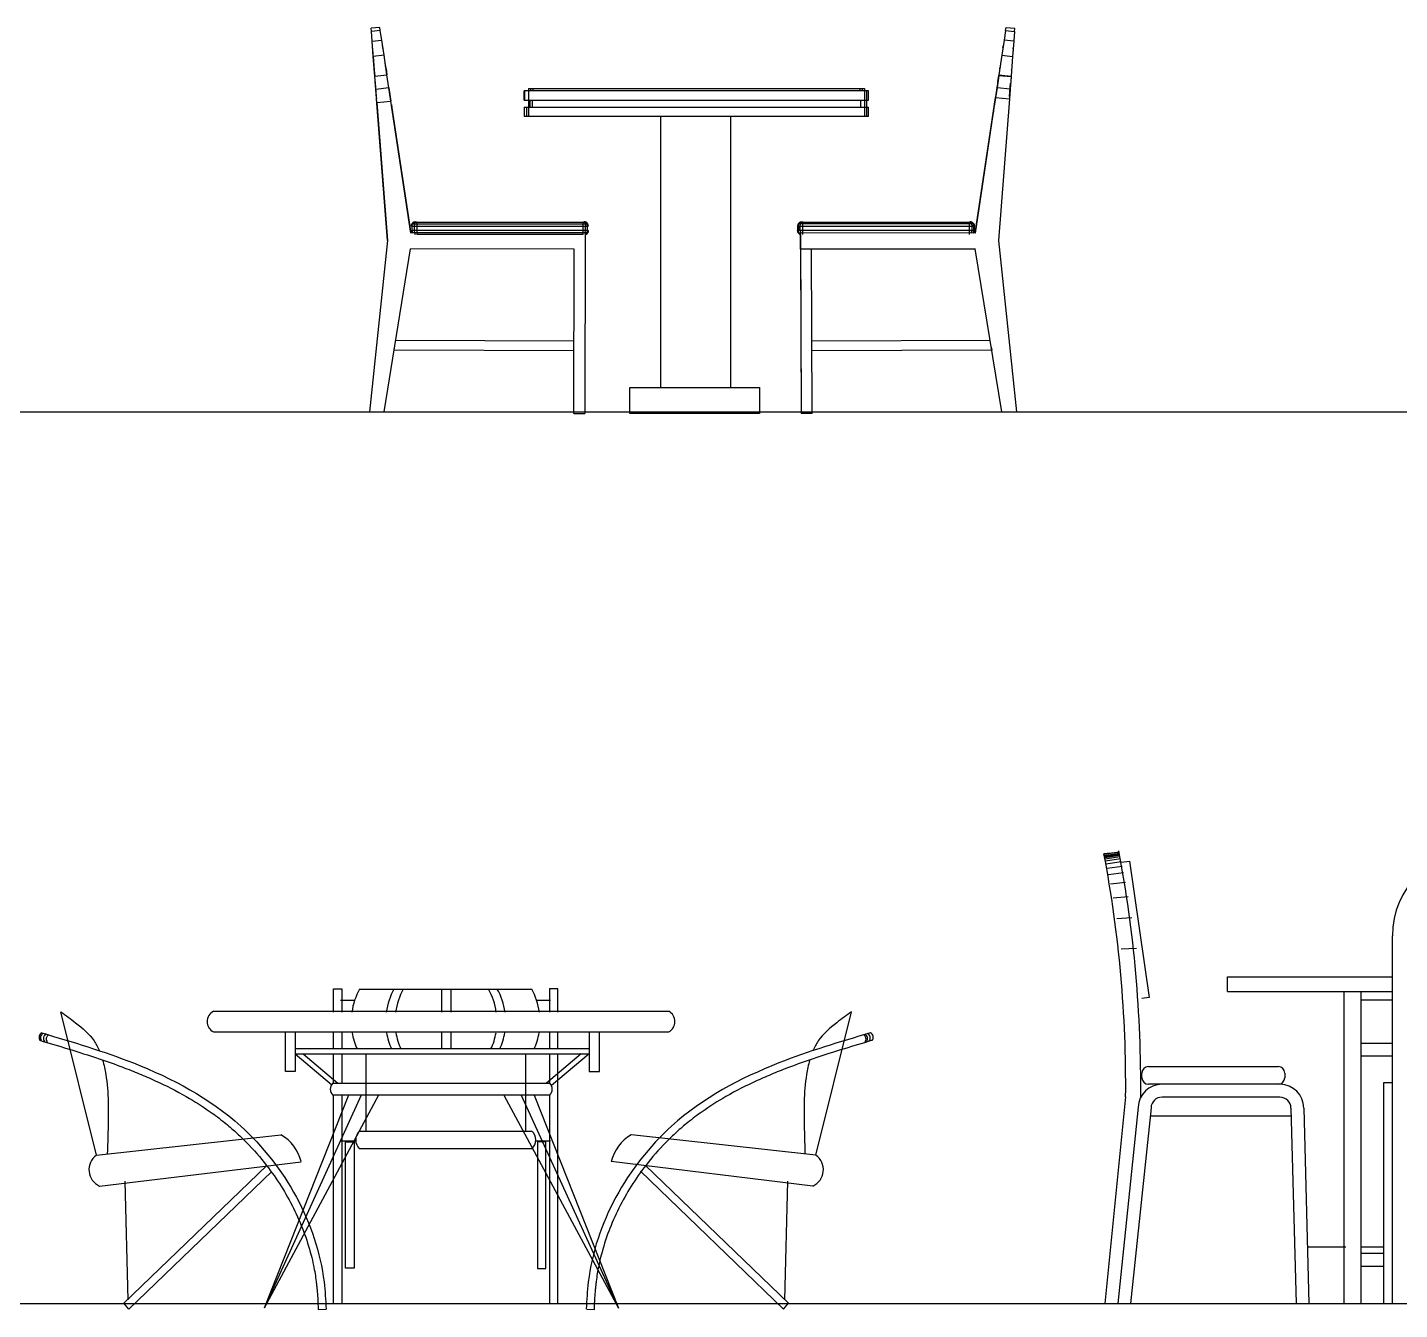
# Model space of a CAD drawing. Header units: millimetres. Extents: x 32599 to 52494, y 61995 to 71568.
# Drawn here: x 46659 to 49849, y 64056 to 67036 of the extents above; entities that cross this region are included whole.
import ezdxf

# ---------------------------------------------------------------- set-up
doc = ezdxf.new("R2010")
doc.units = ezdxf.units.MM
doc.layers.add('dwgmodels.com', color=4, linetype='Continuous')

msp = doc.modelspace()

# ---------------------------------------------------------------- linework, layer by layer
at = {"color": 18, "true_color": 0x000000}
for p, q in [((47478.5, 67036.4), (47458.3, 67034.3)), ((47458.9, 67026.7), (47458.3, 67034.3)), ((47479.6, 67028.9), (47458.9, 67026.7)), ((47460.5, 67004.5), (47458.9, 67026.7)), ((47479.6, 67028.9), (47478.5, 67036.4)), ((47482.9, 67006.8), (47479.6, 67028.9)), ((48933.4, 67028.9), (48930, 67006.8)), ((48933.4, 67028.9), (48934.5, 67036.4)), ((48933.4, 67028.9), (48954.1, 67026.7)), ((48934.5, 67036.4), (48954.6, 67034.3)), ((48954.1, 67026.7), (48952.4, 67004.5)), ((48954.1, 67026.7), (48954.6, 67034.3)), ((47460.5, 67004.5), (47482.9, 67006.8)), ((47463.3, 66969), (47460.5, 67004.5)), ((47488.3, 66971.7), (47482.9, 67006.8)), ((47484.5, 66995.1), (47484.7, 66995.1)), ((47485.7, 66988.8), (47484.7, 66995.1)), ((48930, 67006.8), (48924.7, 66971.7)), ((48927.3, 66988.8), (48928.3, 66995.1)), ((48952.4, 67004.5), (48930, 67006.8)), ((48952.4, 67004.5), (48949.6, 66969)), ((47461.9, 66986.3), (47461.6, 66989)), ((47462.9, 66974), (47461.9, 66986.3)), ((47488.3, 66971.7), (47463.3, 66969)), ((47463.3, 66969), (47465.5, 66938.1)), ((47466.8, 66923), (47463.3, 66969)), ((47485.7, 66988.8), (47485.5, 66988.8)), ((47485.8, 66987.7), (47485.7, 66988.8)), ((47492.7, 66942.1), (47488.3, 66971.7)), ((47495, 66926), (47488.3, 66971.7)), ((48924.7, 66971.7), (48917.8, 66925.8)), ((48924.7, 66971.7), (48949.6, 66969)), ((48927.3, 66988.8), (48927, 66987.7)), ((48949.6, 66969), (48946.2, 66922.8)), ((48951, 66986.3), (48949.9, 66974)), ((48950.9, 66986.3), (48951, 66986.3)), ((48951, 66986.3), (48951.2, 66989)), ((47465.6, 66937.6), (47465.1, 66944.6)), ((47465.5, 66938.1), (47465.6, 66937.4)), ((47465.6, 66936.2), (47465.6, 66937.6)), ((47465.6, 66937.4), (47466.8, 66922.8)), ((47493, 66940.5), (47490.6, 66955.1)), ((47492.8, 66940.5), (47493, 66940.5)), ((47494.9, 66927), (47493, 66940.5)), ((47493, 66939.8), (47495, 66925.8)), ((47494.8, 66926.8), (47494.9, 66927)), ((47495, 66925.8), (47494.9, 66927)), ((48919.8, 66939.8), (48920, 66940.5)), ((48920, 66940.5), (48920.1, 66942.1)), ((48947.2, 66937.4), (48947.3, 66937.6)), ((48947.3, 66937.6), (48947.3, 66938.1)), ((47466.8, 66923), (47495, 66926)), ((47466.8, 66923), (47495.2, 66925.8)), ((47469.1, 66892.3), (47466.8, 66923)), ((47467.7, 66910.1), (47467.4, 66912.3)), ((47467.7, 66910.1), (47468, 66906.7)), ((47468, 66906.7), (47467.9, 66907.2)), ((47468, 66906.7), (47470.3, 66875.9)), ((47499.7, 66895.6), (47469.1, 66892.3)), ((47495.2, 66925.8), (47495, 66926)), ((47499.7, 66895.6), (47495.2, 66925.8)), ((47499.7, 66895.6), (47504.3, 66865)), ((47504.3, 66865.1), (47499.7, 66895.6)), ((48913.2, 66895.6), (48908.7, 66865)), ((48913.2, 66895.6), (48908.7, 66865.1)), ((48913.4, 66896.3), (48910, 66873.8)), ((48917.8, 66925.8), (48913.2, 66895.6)), ((48913.2, 66895.5), (48913.2, 66895.6)), ((48917.8, 66925), (48913.4, 66896.3)), ((48943.8, 66893.2), (48913.4, 66896.3)), ((48915.4, 66909.8), (48917.8, 66925)), ((48917.8, 66925), (48917.5, 66923.5)), ((48917.8, 66925.8), (48917.8, 66925)), ((48917.8, 66925.8), (48946.2, 66922.8)), ((48917.8, 66925), (48946.1, 66922.1)), ((48942.6, 66875.9), (48944.9, 66906.7)), ((48945.2, 66910.1), (48943.6, 66890.7)), ((48946.1, 66922.1), (48943.8, 66893.2)), ((48945.1, 66910.1), (48945.2, 66910.1)), ((48946.1, 66922.1), (48945.2, 66910.1)), ((48946.1, 66922.8), (48945.4, 66912.3)), ((48946.2, 66922.8), (48946.1, 66922.1)), ((47471.4, 66861.6), (47469.1, 66892.3)), ((47471.4, 66861.7), (47469.1, 66892.3)), ((47470.3, 66875.9), (47470.8, 66870.1)), ((47470.6, 66872.3), (47470.8, 66870.5)), ((47496, 66541.2), (47470.8, 66870.5)), ((47471.4, 66861.6), (47504.3, 66865)), ((47550.5, 66557.9), (47504.3, 66865.1)), ((47814.4, 66867.2), (47814.4, 66889.3)), ((48614.9, 66889.3), (47814.4, 66889.3)), ((47814.4, 66867.2), (48614.9, 66867.2)), ((47815.8, 66867.2), (47815.8, 66889.3)), ((47824.5, 66894.3), (48605, 66894.3)), ((47824.5, 66894.3), (47824.5, 66829.3)), ((47827.8, 66851.2), (47827.8, 66867.2)), ((47829.5, 66889.3), (47829.5, 66894.3)), ((47832.8, 66867.2), (47832.8, 66851.2)), ((47834.4, 66894.3), (47834.4, 66889.3)), ((48594.9, 66889.3), (48594.9, 66894.3)), ((48595.7, 66867.2), (48595.7, 66851.2)), ((48599.9, 66894.3), (48599.9, 66889.3)), ((48605, 66894.3), (48605, 66829.3)), ((48610, 66889.3), (48610, 66829.3)), ((48613.7, 66889.3), (48613.7, 66867.2)), ((48862.4, 66557.9), (48910, 66873.8)), ((48908.7, 66865.3), (48906.3, 66849.7)), ((48911.3, 66882.8), (48906.9, 66853)), ((48907.4, 66857.1), (48908.7, 66865.1)), ((48908.7, 66865.1), (48908.7, 66865)), ((48910, 66873.8), (48942.2, 66870.5)), ((48942.2, 66870.5), (48916.9, 66541.2)), ((48943.8, 66893.2), (48942.2, 66870.5)), ((48942.6, 66875.9), (48942.2, 66872.3)), ((48942.5, 66875.9), (48942.6, 66875.9)), ((47471.4, 66861.7), (47496, 66541.2)), ((47505.4, 66857.1), (47506.6, 66849.7)), ((47506.5, 66849.7), (47506.6, 66849.7)), ((47506.6, 66849.7), (47550.5, 66557.9)), ((47814.4, 66851.2), (48614.9, 66851.2)), ((47814.4, 66851.2), (47814.4, 66829.3)), ((47819.4, 66851.2), (47819.4, 66829.3)), ((48613.7, 66851.2), (48613.7, 66829.3)), ((48906.3, 66849.7), (48862.4, 66557.9)), ((48862.4, 66557.9), (48904.4, 66836.6)), ((48905.3, 66843.5), (48904.4, 66836.6)), ((48906.6, 66851.8), (48906.9, 66853)), ((48906.9, 66853), (48906.9, 66852.9)), ((48614.9, 66829.3), (47814.4, 66829.3)), ((48131.8, 66198.9), (48131.8, 66829.3)), ((48293.7, 66829.3), (48293.7, 66198.9)), ((47553.4, 66579.5), (47552.2, 66574.6)), ((47552.2, 66574.6), (47552.4, 66577.2)), ((47552.4, 66577.2), (47553.4, 66579.5)), ((47557.1, 66583.3), (47553.4, 66579.5)), ((47553.4, 66579.5), (47555.1, 66581.6)), ((47553.4, 66579.5), (47961.6, 66579.5)), ((47558.1, 66583.3), (47554.9, 66579.5)), ((47555.1, 66581.6), (47557.1, 66583.3)), ((47562.1, 66584.5), (47557.1, 66583.3)), ((47557.1, 66583.3), (47559.5, 66584.2)), ((47557.1, 66583.3), (47957.9, 66583.3)), ((47562.4, 66584.5), (47558.1, 66583.3)), ((47558.8, 66579.5), (47558.1, 66574.6)), ((47558.8, 66579.5), (47560.6, 66583.3)), ((47559.5, 66584.2), (47562.1, 66584.5)), ((47563.1, 66584.5), (47560.6, 66583.3)), ((47564.2, 66584.5), (47564.2, 66555.3)), ((47951, 66555.3), (47951, 66584.5)), ((47952, 66584.5), (47954.5, 66583.3)), ((47953, 66584.7), (47952.7, 66584.5)), ((47957.1, 66583.3), (47952.7, 66584.5)), ((47955.6, 66584.2), (47953, 66584.5)), ((47957.9, 66583.3), (47953, 66584.5)), ((47954.5, 66583.3), (47956.3, 66579.5)), ((47957.9, 66583.3), (47955.6, 66584.2)), ((47956.3, 66579.5), (47957, 66574.6)), ((47960.3, 66579.5), (47957.1, 66583.3)), ((47960, 66581.6), (47957.9, 66583.3)), ((47957.9, 66583.3), (47961.6, 66579.5)), ((47961.6, 66579.5), (47960, 66581.6)), ((47961.4, 66574.6), (47960.3, 66579.5)), ((47961.6, 66579.5), (47963, 66574.6)), ((48451.3, 66579.5), (48449.9, 66574.6)), ((48455, 66583.3), (48451.3, 66579.5)), ((48453, 66581.6), (48451.3, 66579.5)), ((48859.5, 66579.5), (48451.3, 66579.5)), ((48451.6, 66574.6), (48452.7, 66579.5)), ((48455.8, 66583.3), (48452.7, 66579.5)), ((48455, 66583.3), (48453, 66581.6)), ((48455, 66583.3), (48460, 66584.5)), ((48455, 66583.3), (48457.4, 66584.2)), ((48455, 66583.3), (48855.8, 66583.3)), ((48460.3, 66584.5), (48455.8, 66583.3)), ((48456, 66574.6), (48456.7, 66579.5)), ((48456.7, 66579.5), (48458.5, 66583.3)), ((48457.4, 66584.2), (48460, 66584.5)), ((48461, 66584.5), (48458.5, 66583.3)), ((48460, 66584.5), (48460, 66584.7)), ((48461.9, 66555.3), (48461.9, 66584.5)), ((48848.8, 66584.5), (48848.8, 66555.3)), ((48849.9, 66584.5), (48852.4, 66583.3)), ((48854.9, 66583.3), (48850.6, 66584.5)), ((48853.5, 66584.2), (48850.9, 66584.5)), ((48850.9, 66584.5), (48855.8, 66583.3)), ((48852.4, 66583.3), (48854.2, 66579.5)), ((48853.5, 66584.2), (48855.8, 66583.3)), ((48854.2, 66579.5), (48854.9, 66574.6)), ((48858, 66579.5), (48854.9, 66583.3)), ((48855.8, 66583.3), (48857.9, 66581.6)), ((48855.8, 66583.3), (48859.5, 66579.5)), ((48857.9, 66581.6), (48859.5, 66579.5)), ((48859.3, 66574.6), (48858, 66579.5)), ((48860.5, 66577.2), (48859.5, 66579.5)), ((48859.5, 66579.5), (48860.8, 66574.6)), ((48860.8, 66574.6), (48860.5, 66577.2)), ((47552.2, 66574.6), (47963, 66574.6)), ((47552.4, 66561.3), (47552.2, 66564)), ((47963, 66564), (47552.2, 66564)), ((47553.4, 66559), (47552.4, 66561.3)), ((47961.6, 66559), (47553.4, 66559)), ((47554.2, 66557.9), (47553.4, 66559)), ((47553.4, 66559), (47554.4, 66557.9)), ((47553.7, 66564), (47553.7, 66574.6)), ((47554.9, 66559), (47553.7, 66564)), ((47558.1, 66574.6), (47558.1, 66564)), ((47558.1, 66564), (47558.8, 66559)), ((47558.8, 66559), (47560.6, 66555.3)), ((47951, 66555.3), (47564.2, 66555.3)), ((47956.3, 66556.5), (47954.9, 66138.9)), ((47956.3, 66559), (47955, 66556.4)), ((47957.9, 66555.3), (47956.1, 66555.3)), ((47957.9, 66555.3), (47956.1, 66554.6)), ((47957.1, 66555.3), (47956.1, 66555)), ((47957.9, 66555.3), (47956.1, 66554.9)), ((47956.1, 66555), (47956.1, 66554.9)), ((47956.3, 66559), (47957, 66564)), ((47957, 66564), (47957, 66574.6)), ((47957.1, 66555.3), (47960.3, 66559)), ((47961.6, 66559), (47957.9, 66555.3)), ((47960, 66556.9), (47957.9, 66555.3)), ((47961.6, 66559), (47960, 66556.9)), ((47960.3, 66559), (47961.4, 66564)), ((47961.4, 66564), (47961.4, 66574.6)), ((47963, 66564), (47961.6, 66559)), ((47962.6, 66561.3), (47961.6, 66559)), ((47963, 66564), (47962.6, 66561.3)), ((48449.9, 66574.6), (48860.8, 66574.6)), ((48449.9, 66574.6), (48449.9, 66564)), ((48450.3, 66561.3), (48449.9, 66564)), ((48449.9, 66564), (48451.3, 66559)), ((48860.8, 66564), (48449.9, 66564)), ((48451.3, 66559), (48450.3, 66561.3)), ((48862.4, 66557.9), (48451.3, 66559)), ((48451.3, 66559), (48453, 66556.9)), ((48451.3, 66559), (48455, 66555.3)), ((48451.6, 66574.6), (48451.6, 66564)), ((48452.7, 66559), (48451.6, 66564)), ((48455.8, 66555.3), (48452.7, 66559)), ((48453, 66556.9), (48455, 66555.3)), ((48456.7, 66555.3), (48455, 66555.3)), ((48456.7, 66554.6), (48455, 66555.3)), ((48455, 66555.3), (48456.7, 66554.9)), ((48456.7, 66555), (48455.8, 66555.3)), ((48456, 66564), (48456, 66574.6)), ((48456, 66564), (48456.7, 66559)), ((48457.8, 66556.5), (48456.7, 66559)), ((48456.8, 66520.8), (48456.7, 66556.5)), ((48456.7, 66554.9), (48456.7, 66555)), ((48456.7, 66554.6), (48458.1, 66138.9)), ((48854.2, 66559), (48853.2, 66557.1)), ((48854.2, 66559), (48854.9, 66564)), ((48854.9, 66574.6), (48854.9, 66564)), ((48857.1, 66557.9), (48858, 66559)), ((48858, 66559), (48859.3, 66564)), ((48859.5, 66559), (48858.4, 66557.9)), ((48859.5, 66559), (48858.6, 66557.9)), ((48859.3, 66564), (48859.3, 66574.6)), ((48860.8, 66564), (48859.5, 66559)), ((48859.5, 66559), (48860.5, 66561.3)), ((48860.5, 66561.3), (48860.8, 66564)), ((48860.8, 66564), (48860.8, 66574.6)), ((47496, 66541.2), (47454.5, 66142.6)), ((47488.3, 66142.5), (47549.9, 66522)), ((47930.7, 66520.8), (47549.9, 66522)), ((47929.5, 66138.9), (47930.7, 66520.8)), ((48863, 66522), (48456.8, 66520.8)), ((48482.2, 66520.8), (48456.8, 66520.8)), ((48456.8, 66520.8), (48458.1, 66138.9)), ((48482.2, 66520.8), (48863, 66522)), ((48483.4, 66138.9), (48482.2, 66520.8)), ((48924.7, 66142.5), (48863, 66522)), ((48916.9, 66541.2), (48958.5, 66142.6)), ((47511.6, 66285.9), (47512.7, 66293.3)), ((47515.3, 66309), (47930, 66307.7)), ((48482.9, 66307.7), (48897.5, 66309)), ((48900.1, 66293.3), (48901.3, 66285.9)), ((47929.9, 66284.4), (47511.6, 66285.9)), ((48901.3, 66285.9), (48482.9, 66284.4)), ((48059.7, 66138.9), (48059.7, 66198.9)), ((48059.7, 66198.9), (48361.6, 66198.9)), ((48361.6, 66198.9), (48361.6, 66138.9)), ((47454.5, 66142.6), (47488.3, 66142.5)), ((47929.5, 66138.9), (47954.9, 66138.9)), ((48361.6, 66138.9), (48059.7, 66138.9)), ((48483.4, 66138.9), (48458.1, 66138.9)), ((48924.7, 66142.5), (48958.5, 66142.6)), ((49196.8, 65118.3), (49162, 65114.8)), ((49197, 65118.8), (49162.3, 65113.4)), ((49162.8, 65111.3), (49197.5, 65116.7)), ((49163, 65110.3), (49197.7, 65115.7)), ((49163.4, 65108.9), (49198, 65114.2)), ((49163.8, 65106.7), (49198.5, 65112)), ((49164.6, 65103.5), (49199.3, 65108.7)), ((49165.6, 65098.9), (49200.3, 65104)), ((49167.2, 65092), (49201.9, 65096.9)), ((49169.4, 65081.9), (49204.1, 65086.6)), ((49202.3, 65095.3), (49221.4, 65098.1)), ((49221.4, 65098.1), (49267.3, 64781.4)), ((49172.6, 65067), (49207.4, 65071.4)), ((49177.1, 65045), (49212, 65049)), ((49183.3, 65012.6), (49218.3, 65016)), ((49191.8, 64964.8), (49226.8, 64967.2)), ((49832.6, 64069.3), (49832.6, 64924.3)), ((49202.4, 64894.4), (49237.6, 64895.5)), ((49448.9, 64829.3), (49832.6, 64829.3)), ((49448.9, 64795.3), (49448.9, 64829.3)), ((47370.6, 64801.4), (47390.1, 64801.4)), ((47370.6, 64747.1), (47370.6, 64801.4)), ((47390.1, 64801.4), (47390.1, 64747.1)), ((47431.6, 64800.3), (47831.6, 64800.3)), ((47622.1, 64800.3), (47622.1, 64747.1)), ((47643.8, 64800.3), (47643.8, 64747.1)), ((47892.5, 64801.4), (47873, 64801.4)), ((47873, 64801.4), (47873, 64747.1)), ((47892.5, 64747.1), (47892.5, 64801.4)), ((49448.9, 64795.3), (49832.6, 64795.3)), ((49720.2, 64069.3), (49720.2, 64795.3)), ((49758.9, 64795.3), (49758.9, 64069.3)), ((47386.8, 64774.5), (47420.1, 64774.5)), ((47843, 64774.5), (47875.6, 64774.5)), ((49267.3, 64781.4), (49250.4, 64779)), ((49758.9, 64775.3), (49832.6, 64775.3)), ((46819.6, 64414.2), (46737.1, 64747.7)), ((47091.8, 64748.9), (48150, 64748.9)), ((48492.4, 64414.3), (48574.8, 64747.8)), ((47091.8, 64700.9), (48150, 64700.9)), ((47259.4, 64608.7), (47259.4, 64699.1)), ((47282, 64699.1), (47282, 64608.7)), ((47370.6, 64661.4), (47370.6, 64699.1)), ((47390.1, 64699.1), (47390.1, 64661.4)), ((47622.1, 64699.1), (47622.1, 64661.4)), ((47643.8, 64699.1), (47643.8, 64661.4)), ((47873, 64699.1), (47873, 64661.4)), ((47892.5, 64661.4), (47892.5, 64699.1)), ((47965.3, 64699.1), (47965.3, 64608.7)), ((47989.6, 64608.7), (47989.6, 64699.1)), ((49832.6, 64674.3), (49758.9, 64674.3)), ((47965.3, 64661.4), (47282, 64661.4)), ((47282, 64650), (47965.3, 64650)), ((47282, 64650), (47366.5, 64578.8)), ((47300.6, 64650), (47381.1, 64582.2)), ((47370.6, 64582.2), (47370.6, 64650)), ((47390.1, 64650), (47390.1, 64582.2)), ((47446.2, 64650.3), (47446.2, 64470.5)), ((47816.9, 64650.3), (47816.9, 64470.5)), ((47946.6, 64650), (47866.1, 64582.2)), ((47873, 64650), (47873, 64582.2)), ((47965.3, 64650), (47877.7, 64576.2)), ((47892.5, 64069.3), (47892.5, 64650)), ((49832.6, 64644.3), (49758.9, 64644.3)), ((47282, 64608.7), (47259.4, 64608.7)), ((47965.3, 64608.7), (47989.6, 64608.7)), ((49250.2, 64594.5), (49250.2, 64605.2)), ((49265.4, 64620.3), (49567.1, 64620.3)), ((49582.2, 64605.2), (49582.2, 64594.5)), ((47369.3, 64582.2), (47873.5, 64582.2)), ((49571.2, 64579.3), (49265.4, 64579.3)), ((49812.6, 64069.3), (49812.6, 64583.3)), ((49812.6, 64583.3), (49832.6, 64583.3)), ((47475.7, 64553.9), (47209.5, 64059.1)), ((47435.4, 64553.9), (47209.5, 64059.1)), ((47405.6, 64553.9), (47209.5, 64059.1)), ((47873.5, 64553.9), (47369.3, 64553.9)), ((47370.6, 64069.3), (47370.6, 64553.9)), ((47390.1, 64553.9), (47390.1, 64069.3)), ((47767.1, 64553.9), (48033.3, 64059.1)), ((47807.4, 64553.9), (48033.3, 64059.1)), ((47837.2, 64553.9), (48033.3, 64059.1)), ((47873, 64553.9), (47873, 64069.3)), ((49212.4, 64549.8), (49164, 64069.3)), ((49571.2, 64549.3), (49297, 64549.3)), ((49241.6, 64525.8), (49194, 64069.3)), ((49271.6, 64524.7), (49224, 64069.3)), ((49596.3, 64505.3), (49271.9, 64505.3)), ((49596.7, 64523.8), (49608.7, 64069.3)), ((49626.7, 64523.8), (49638.7, 64069.3)), ((47431.3, 64470.5), (47832.2, 64470.5)), ((46819.6, 64414.2), (47248.7, 64461.7)), ((47386.8, 64447.6), (47422.6, 64447.6)), ((47399.1, 64151.9), (47399.1, 64445.1)), ((47399.1, 64445.1), (47418.6, 64445.1)), ((47418.6, 64445.1), (47418.6, 64151.9)), ((47840.9, 64447.6), (47875.6, 64447.6)), ((47844.9, 64445.1), (47844.9, 64150.6)), ((47864.4, 64445.1), (47844.9, 64445.1)), ((47864.4, 64150.6), (47864.4, 64445.1)), ((48492.4, 64414.3), (48063.3, 64461.7)), ((47832.2, 64429.3), (47431.3, 64429.3)), ((46826.7, 64342.6), (47295.5, 64399.3)), ((47215.5, 64390.6), (46883.4, 64070.4)), ((47227.1, 64376.8), (46895, 64056.6)), ((48485.2, 64342.6), (48016.5, 64399.4)), ((48084.9, 64376.9), (48417, 64056.7)), ((48096.5, 64390.6), (48428.6, 64070.5)), ((46885.5, 64354.2), (46892.6, 64078.1)), ((48426.5, 64354.3), (48419.4, 64078.2)), ((49635, 64201.1), (49724.1, 64201.1)), ((49758.9, 64186.3), (49812.6, 64186.3)), ((49760.6, 64201.1), (49813.3, 64201.1)), ((47418.6, 64151.9), (47399.1, 64151.9)), ((49758.9, 64156.3), (49812.6, 64156.3)), ((47844.9, 64150.6), (47864.4, 64150.6)), ((46895, 64056.6), (46883.4, 64070.4)), ((47335.5, 64055.7), (47353.5, 64056.6)), ((47959.5, 64056.4), (47977.4, 64055.5)), ((48417, 64056.7), (48428.6, 64070.5))]:
    msp.add_line(p, q, dxfattribs=at)
for centre, radius, start, end in [((46353.6, 64579.5), 2859, 359.4048, 10.7921), ((46353.8, 64579.5), 2893.8, 359.4071, 10.8061), ((50032.6, 64924.3), 200, 90, 180), ((47565.5, 64725.3), 153.6, 150.7623, 171.8154), ((47645.5, 64725.3), 153.6, 150.7623, 171.8154), ((47667.2, 64725.3), 153.6, 150.7623, 171.8154), ((47597.3, 64725.3), 153.6, 8.1846, 29.2377), ((47617.6, 64725.3), 153.6, 8.1846, 29.2377), ((47697.6, 64725.3), 153.6, 8.1846, 29.2377), ((47104.3, 64724.9), 27.1, 117.4724, 242.5276), ((48137.6, 64724.9), 27.1, 297.4724, 62.5276), ((46698.2, 64688.4), 11.7, 117.2719, 218.0482), ((46701.4, 64687.1), 11.7, 117.2719, 218.0482), ((46708, 64685.9), 11.7, 117.2719, 218.0482), ((46714.6, 64684.3), 11.7, 117.2719, 218.0482), ((47565.5, 64725.3), 153.6, 189.8014, 204.6043), ((47645.5, 64725.3), 153.6, 189.8014, 204.6043), ((47667.2, 64725.3), 153.6, 189.8014, 204.6043), ((47597.3, 64725.3), 153.6, 335.3957, 350.1986), ((47617.6, 64725.3), 153.6, 335.3957, 350.1986), ((47697.6, 64725.3), 153.6, 335.3957, 350.1986), ((48597.4, 64684.3), 11.7, 321.9518, 62.7281), ((48600.7, 64685.6), 11.7, 321.9518, 62.7281), ((48607.2, 64686.8), 11.7, 321.9518, 62.7281), ((48613.8, 64688.4), 11.7, 321.9518, 62.7281), ((49265.4, 64605.2), 15.1, 90, 180), ((49567.1, 64605.2), 15.1, 0, 90), ((47383.1, 64568), 19.7, 134.0901, 225.9099), ((47859.7, 64568), 19.7, 314.0901, 45.9099), ((49297, 64523.8), 55.5, 90, 177.994), ((49265.4, 64594.5), 15.1, 180, 270), ((49567.1, 64594.5), 15.1, 270, 0), ((49571.2, 64523.8), 55.5, 0, 90), ((49297, 64523.8), 25.5, 90, 177.994), ((49571.2, 64523.8), 25.5, 0, 90), ((47451, 64449.9), 28.5, 133.7757, 226.2243), ((47812.5, 64449.9), 28.5, 313.7757, 46.2243), ((47201.8, 64377.8), 96.1, 12.9735, 60.8036), ((48110.1, 64377.8), 96.1, 119.1964, 167.0265), ((46843.8, 64380.5), 41.5, 125.6084, 245.7355), ((48468.2, 64380.5), 41.5, 294.2645, 54.3916)]:
    msp.add_arc(centre, radius, start, end, dxfattribs=at)
for points, knots in [([(46737.1, 64747.7), (46748.6, 64739.4), (46776.1, 64719.3), (46809.8, 64690.8), (46823.1, 64665.4), (46826.5, 64657.4)], [0, 0, 0, 0, 35.479633, 85.702859, 107.245236, 107.245236, 107.245236, 107.245236]), ([(48574.8, 64747.8), (48563.4, 64739.5), (48535.8, 64719.3), (48502.2, 64690.8), (48488.9, 64665.4), (48485.5, 64657.5)], [0, 0, 0, 0, 35.479633, 85.702859, 107.245236, 107.245236, 107.245236, 107.245236]), ([(46687.7, 64681.5), (46709.6, 64675), (46731.5, 64668.5), (46777.8, 64654.3), (46802.1, 64646.6), (46844.7, 64632.2), (46863, 64625.8), (46893.9, 64614.1), (46906.6, 64609.1), (46931.7, 64598.7), (46944.1, 64593.3), (46981.1, 64576.3), (47005.2, 64564.1), (47047.7, 64539.7), (47066.2, 64528), (47095.5, 64507.5), (47106.5, 64499.2), (47126.3, 64483.3), (47135.1, 64475.7), (47152.3, 64460.2), (47160.7, 64452.1), (47185.2, 64427.1), (47200.7, 64409.3), (47239.1, 64359.6), (47260.3, 64326.1), (47295.3, 64256), (47309.1, 64219.4), (47320.8, 64174.2), (47322.7, 64166.2), (47325.6, 64151.8), (47326.8, 64145.3), (47328.9, 64132.9), (47329.7, 64126.9), (47330.9, 64117.8), (47331.3, 64114.6), (47331.9, 64108.2), (47332.2, 64105), (47333.1, 64095.3), (47333.6, 64088.8), (47334.6, 64073.5), (47335, 64064.6), (47335.5, 64055.7)], [0, 0, 0, 0, 57.245403, 57.245403, 121.458433, 121.458433, 170.593186, 170.593186, 204.940591, 204.940591, 239.287996, 239.287996, 307.982807, 307.982807, 363.882273, 363.882273, 399.22917, 399.22917, 428.703972, 428.703972, 458.178774, 458.178774, 517.128378, 517.128378, 615.439905, 615.439905, 713.751432, 713.751432, 734.811525, 734.811525, 751.703926, 751.703926, 767.274736, 767.274736, 775.587147, 775.587147, 783.899557, 783.899557, 800.524379, 800.524379, 822.924837, 822.924837, 822.924837, 822.924837]), ([(48624.3, 64681.6), (48602.3, 64675), (48580.4, 64668.5), (48534.2, 64654.4), (48509.9, 64646.7), (48467.3, 64632.3), (48449, 64625.8), (48418.1, 64614.2), (48405.4, 64609.2), (48380.3, 64598.8), (48367.9, 64593.4), (48330.9, 64576.4), (48306.7, 64564.1), (48264.3, 64539.8), (48245.8, 64528.1), (48216.5, 64507.5), (48205.4, 64499.2), (48185.6, 64483.3), (48176.8, 64475.8), (48159.7, 64460.2), (48151.3, 64452.2), (48126.7, 64427.1), (48111.3, 64409.4), (48072.8, 64359.7), (48051.7, 64326.2), (48016.7, 64256.1), (48002.8, 64219.5), (47991.2, 64174.3), (47989.3, 64166.3), (47986.3, 64151.8), (47985.1, 64145.4), (47983.1, 64133), (47982.2, 64127), (47981.1, 64117.9), (47980.7, 64114.7), (47980, 64108.3), (47979.7, 64105.1), (47978.9, 64095.4), (47978.4, 64088.9), (47977.4, 64073.6), (47976.9, 64064.7), (47976.5, 64055.8)], [0, 0, 0, 0, 57.245403, 57.245403, 121.458433, 121.458433, 170.593186, 170.593186, 204.940591, 204.940591, 239.287996, 239.287996, 307.982807, 307.982807, 363.882273, 363.882273, 399.22917, 399.22917, 428.703972, 428.703972, 458.178774, 458.178774, 517.128378, 517.128378, 615.439905, 615.439905, 713.751432, 713.751432, 734.811525, 734.811525, 751.703926, 751.703926, 767.274736, 767.274736, 775.587147, 775.587147, 783.899557, 783.899557, 800.524379, 800.524379, 822.924837, 822.924837, 822.924837, 822.924837]), ([(46833.9, 64635.9), (46835.6, 64630), (46842.2, 64602.8), (46847.3, 64556.5), (46847.3, 64489.2), (46845.8, 64443.5), (46845, 64417)], [126.051825, 126.051825, 126.051825, 126.051825, 141.040504, 194.859957, 242.805088, 309.073295, 309.073295, 309.073295, 309.073295]), ([(48478, 64635.9), (48476.4, 64630.1), (48469.8, 64602.8), (48464.7, 64556.6), (48464.7, 64489.2), (48466.1, 64443.6), (48467, 64417.1)], [126.051825, 126.051825, 126.051825, 126.051825, 141.040504, 194.859957, 242.805088, 309.073295, 309.073295, 309.073295, 309.073295])]:
    msp.add_open_spline(points, degree=3, knots=knots, dxfattribs=at)
for points in [[(46692.8, 64698.7), (46905.5, 64628.8), (47155.1, 64481.9), (47348.8, 64119.6), (47353.5, 64056.6)], [(48619.2, 64698.8), (48406.5, 64628.9), (48156.9, 64482), (47963.2, 64119.6), (47958.5, 64056.7)]]:
    msp.add_spline(points, degree=3, dxfattribs=at)
for points in [[(46852.9, 64417.9), (46852.9, 64417.8), (46852.9, 64417.7), (46852.9, 64417.5)], [(48459.1, 64418), (48459.1, 64417.9), (48459.1, 64417.7), (48459, 64417.6)]]:
    msp.add_open_spline(points, degree=3, dxfattribs=at)
at = {"layer": 'dwgmodels.com', "color": 7}
for p, q in [((32663.3, 66142.6), (52494, 66142.6)), ((32663.3, 64069.3), (52494, 64069.3))]:
    msp.add_line(p, q, dxfattribs=at)

doc.saveas('drawing.dxf')
